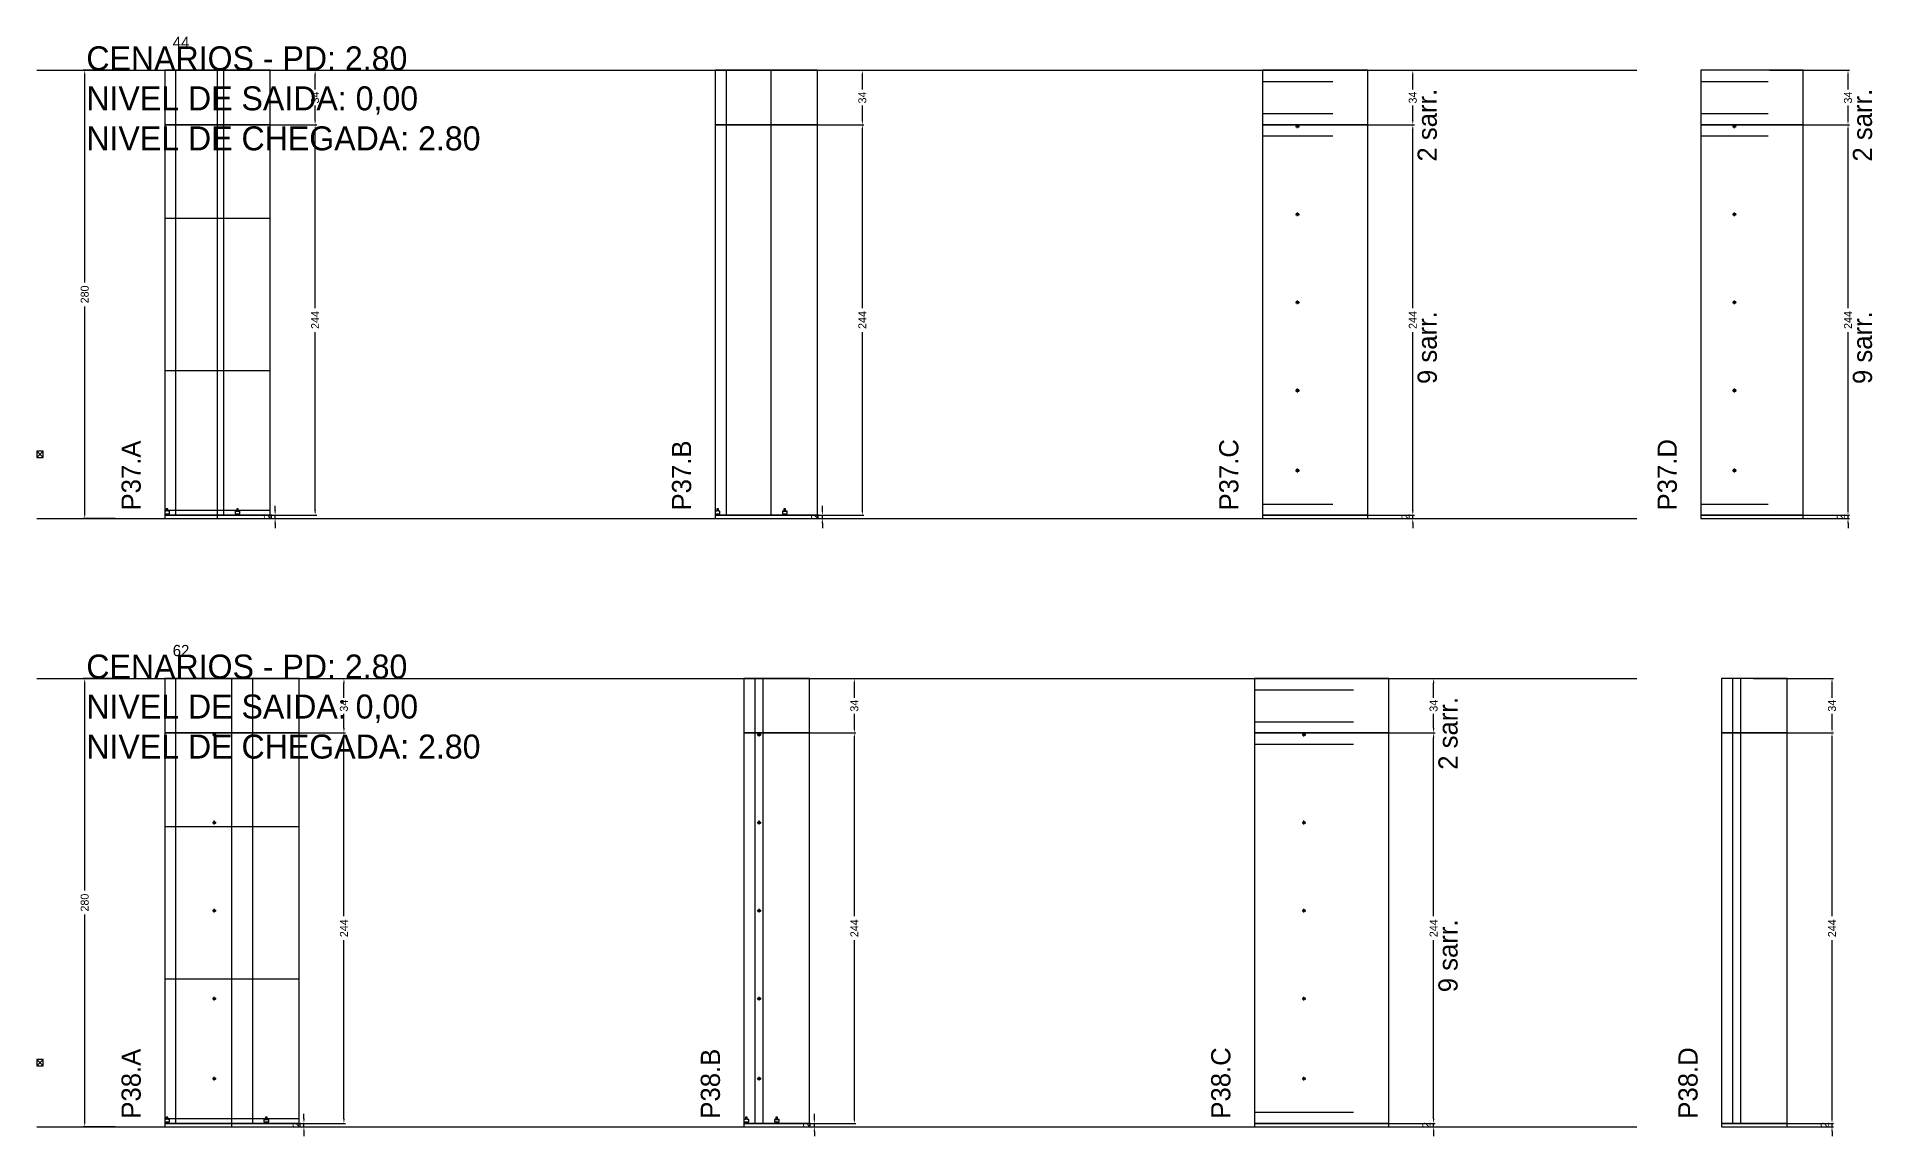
# Model space of a CAD drawing. Header units: centimetres. Extents: x -12000 to 4115, y -10266 to 2668.
# Drawn here: x -7000 to -5853, y -7226 to -6539 of the extents above; entities that cross this region are included whole.
import ezdxf

# ---------------------------------------------------------------- set-up
doc = ezdxf.new("R2010")
doc.units = ezdxf.units.CM
doc.linetypes.add('DASHED', pattern=[2, -2])
for name, color, linetype in [('COTA', 241, 'Continuous'), ('COTAS FURACAO', 16, 'Continuous'), ('Madeira', 30, 'Continuous'), ('NOMENCLATURA', 7, 'Continuous'), ('Nível', 160, 'Continuous'), ('Painéis', 200, 'Continuous'), ('Perfil Metálico', 150, 'Continuous'), ('SARR_2.2x7', 40, 'Continuous'), ('SARRAFO DE PRESSAO', 200, 'Continuous'), ('texto', 7, 'Continuous')]:
    doc.layers.add(name, color=color, linetype=linetype)
doc.dimstyles.new('PAINEL-NOVA', dxfattribs={"dimtxt": 5, "dimasz": 3, "dimexe": 1, "dimexo": 1, "dimgap": 1, "dimtad": 1, "dimcen": 2.5, "dimazin": 3, "dimtfac": 1, "dimtmove": 0, "dimatfit": 3})

# ---------------------------------------------------------------- blocks, each defined once
blk = doc.blocks.new('_CLOSEDFILLED')
at = {"color": 0, "linetype": 'BYBLOCK'}
blk.add_solid([(-1, 0.16), (0, 0), (-1, -0.16)], dxfattribs=at)
blk = doc.blocks.new('*D443')
for p, q in [((-6951, -6560), (-6971, -6560)), ((-6970, -6692.5), (-6970, -6563)), ((-6970, -6837), (-6970, -6707.5)), ((-6951, -6840), (-6971, -6840))]:
    blk.add_line(p, q)
at = {"layer": 'Defpoints'}
for p in [(-6950, -6560), (-6970, -6840), (-6950, -6840)]:
    blk.add_point(p, dxfattribs=at)
at = {"layer": 'COTA', "xscale": 3, "yscale": 3}
for p, rotation in [((-6970, -6560), 90), ((-6970, -6840), 270)]:
    blk.add_blockref('_CLOSEDFILLED', p, dxfattribs=dict(at, rotation=rotation))
at = {"layer": 'COTA', "insert": (-6970, -6700), "char_height": 5, "attachment_point": 5, "rotation": 90}
blk.add_mtext('280', dxfattribs=at)
blk = doc.blocks.new('MULDURA')
at = {"layer": 'Paineis'}
for p, q in [((0, 0), (4, 4)), ((4, 0), (0, 4))]:
    blk.add_line(p, q, dxfattribs=at)
blk.add_lwpolyline([(0, 0), (4, 0), (4, 4), (0, 4)], close=True, dxfattribs=at)
blk = doc.blocks.new('*D445')
for p, q in [((-6875, -6594), (-6825, -6594)), ((-6826, -6708.5), (-6826, -6597)), ((-6826, -6835), (-6826, -6723.5)), ((-6875, -6838), (-6825, -6838))]:
    blk.add_line(p, q)
at = {"layer": 'Defpoints'}
for p in [(-6876, -6594), (-6876, -6838), (-6826, -6838)]:
    blk.add_point(p, dxfattribs=at)
at = {"layer": 'COTA', "xscale": 3, "yscale": 3}
for p, rotation in [((-6826, -6594), 90), ((-6826, -6838), 270)]:
    blk.add_blockref('_CLOSEDFILLED', p, dxfattribs=dict(at, rotation=rotation))
at = {"layer": 'COTA', "insert": (-6826, -6716), "char_height": 5, "attachment_point": 5, "rotation": 90}
blk.add_mtext('244', dxfattribs=at)
blk = doc.blocks.new('*D446')
for p, q in [((-6875, -6560), (-6825, -6560)), ((-6826, -6572), (-6826, -6563)), ((-6826, -6591), (-6826, -6582)), ((-6875, -6594), (-6825, -6594))]:
    blk.add_line(p, q)
at = {"layer": 'Defpoints'}
for p in [(-6876, -6560), (-6876, -6594), (-6826, -6594)]:
    blk.add_point(p, dxfattribs=at)
at = {"layer": 'COTA', "xscale": 3, "yscale": 3}
for p, rotation in [((-6826, -6560), 90), ((-6826, -6594), 270)]:
    blk.add_blockref('_CLOSEDFILLED', p, dxfattribs=dict(at, rotation=rotation))
at = {"layer": 'COTA', "insert": (-6826, -6577), "char_height": 5, "attachment_point": 5, "rotation": 90}
blk.add_mtext('34', dxfattribs=at)
blk = doc.blocks.new('SLIPTEE')
at = {"layer": 'Paineis'}
blk.add_lwpolyline([(0, 0), (3, 0), (3, 1.5), (2, 1.5), (2, 3), (1, 3), (1, 1.5), (0, 1.5)], close=True, dxfattribs=at)
blk = doc.blocks.new('SLIPTDD')
at = {"layer": 'Paineis'}
blk.add_line((0, 1.5), (3, 1.5), dxfattribs=at)
blk.add_lwpolyline([(0, 0), (3, 0), (3, 1.5), (2, 1.5), (2, 3), (1, 3), (1, 1.5), (0, 1.5)], close=True, dxfattribs=at)
blk = doc.blocks.new('*D448')
for p, q in [((-6533, -6594), (-6483, -6594)), ((-6484, -6708.5), (-6484, -6597)), ((-6484, -6835), (-6484, -6723.5)), ((-6533, -6838), (-6483, -6838))]:
    blk.add_line(p, q)
at = {"layer": 'Defpoints'}
for p in [(-6534, -6594), (-6534, -6838), (-6484, -6838)]:
    blk.add_point(p, dxfattribs=at)
at = {"layer": 'COTA', "xscale": 3, "yscale": 3}
for p, rotation in [((-6484, -6594), 90), ((-6484, -6838), 270)]:
    blk.add_blockref('_CLOSEDFILLED', p, dxfattribs=dict(at, rotation=rotation))
at = {"layer": 'COTA', "insert": (-6484, -6716), "char_height": 5, "attachment_point": 5, "rotation": 90}
blk.add_mtext('244', dxfattribs=at)
blk = doc.blocks.new('*D449')
for p, q in [((-6533, -6560), (-6483, -6560)), ((-6484, -6572), (-6484, -6563)), ((-6484, -6591), (-6484, -6582)), ((-6533, -6594), (-6483, -6594))]:
    blk.add_line(p, q)
at = {"layer": 'Defpoints'}
for p in [(-6534, -6560), (-6534, -6594), (-6484, -6594)]:
    blk.add_point(p, dxfattribs=at)
at = {"layer": 'COTA', "xscale": 3, "yscale": 3}
for p, rotation in [((-6484, -6560), 90), ((-6484, -6594), 270)]:
    blk.add_blockref('_CLOSEDFILLED', p, dxfattribs=dict(at, rotation=rotation))
at = {"layer": 'COTA', "insert": (-6484, -6577), "char_height": 5, "attachment_point": 5, "rotation": 90}
blk.add_mtext('34', dxfattribs=at)
blk = doc.blocks.new('*D451')
for p, q in [((-6189, -6594), (-6139, -6594)), ((-6140, -6708.5), (-6140, -6597)), ((-6140, -6835), (-6140, -6723.5)), ((-6189, -6838), (-6139, -6838))]:
    blk.add_line(p, q)
at = {"layer": 'Defpoints'}
for p in [(-6190, -6594), (-6190, -6838), (-6140, -6838)]:
    blk.add_point(p, dxfattribs=at)
at = {"layer": 'COTA', "xscale": 3, "yscale": 3}
for p, rotation in [((-6140, -6594), 90), ((-6140, -6838), 270)]:
    blk.add_blockref('_CLOSEDFILLED', p, dxfattribs=dict(at, rotation=rotation))
at = {"layer": 'COTA', "insert": (-6140, -6716), "char_height": 5, "attachment_point": 5, "rotation": 90}
blk.add_mtext('244', dxfattribs=at)
blk = doc.blocks.new('*D452')
for p, q in [((-6189, -6560), (-6139, -6560)), ((-6140, -6572), (-6140, -6563)), ((-6140, -6591), (-6140, -6582)), ((-6189, -6594), (-6139, -6594))]:
    blk.add_line(p, q)
at = {"layer": 'Defpoints'}
for p in [(-6190, -6560), (-6190, -6594), (-6140, -6594)]:
    blk.add_point(p, dxfattribs=at)
at = {"layer": 'COTA', "xscale": 3, "yscale": 3}
for p, rotation in [((-6140, -6560), 90), ((-6140, -6594), 270)]:
    blk.add_blockref('_CLOSEDFILLED', p, dxfattribs=dict(at, rotation=rotation))
at = {"layer": 'COTA', "insert": (-6140, -6577), "char_height": 5, "attachment_point": 5, "rotation": 90}
blk.add_mtext('34', dxfattribs=at)
blk = doc.blocks.new('furacao')
at = {"layer": 'COTAS FURACAO'}
for p, q in [((-1.2, 0), (1.2, 0)), ((0, -1.2), (0, 1.2))]:
    blk.add_line(p, q, dxfattribs=at)
blk.add_circle((0, 0), 0.8, dxfattribs=at)
blk = doc.blocks.new('*D454')
for p, q in [((-5917, -6594), (-5867, -6594)), ((-5868, -6708.5), (-5868, -6597)), ((-5868, -6835), (-5868, -6723.5)), ((-5917, -6838), (-5867, -6838))]:
    blk.add_line(p, q)
at = {"layer": 'Defpoints'}
for p in [(-5918, -6594), (-5918, -6838), (-5868, -6838)]:
    blk.add_point(p, dxfattribs=at)
at = {"layer": 'COTA', "xscale": 3, "yscale": 3}
for p, rotation in [((-5868, -6594), 90), ((-5868, -6838), 270)]:
    blk.add_blockref('_CLOSEDFILLED', p, dxfattribs=dict(at, rotation=rotation))
at = {"layer": 'COTA', "insert": (-5868, -6716), "char_height": 5, "attachment_point": 5, "rotation": 90}
blk.add_mtext('244', dxfattribs=at)
blk = doc.blocks.new('*D455')
for p, q in [((-5917, -6560), (-5867, -6560)), ((-5868, -6572), (-5868, -6563)), ((-5868, -6591), (-5868, -6582)), ((-5917, -6594), (-5867, -6594))]:
    blk.add_line(p, q)
at = {"layer": 'Defpoints'}
for p in [(-5918, -6560), (-5918, -6594), (-5868, -6594)]:
    blk.add_point(p, dxfattribs=at)
at = {"layer": 'COTA', "xscale": 3, "yscale": 3}
for p, rotation in [((-5868, -6560), 90), ((-5868, -6594), 270)]:
    blk.add_blockref('_CLOSEDFILLED', p, dxfattribs=dict(at, rotation=rotation))
at = {"layer": 'COTA', "insert": (-5868, -6577), "char_height": 5, "attachment_point": 5, "rotation": 90}
blk.add_mtext('34', dxfattribs=at)
blk = doc.blocks.new('*D469')
for p, q in [((-6951, -6940), (-6971, -6940)), ((-6970, -7072.5), (-6970, -6943)), ((-6970, -7217), (-6970, -7087.5)), ((-6951, -7220), (-6971, -7220))]:
    blk.add_line(p, q)
at = {"layer": 'Defpoints'}
for p in [(-6950, -6940), (-6970, -7220), (-6950, -7220)]:
    blk.add_point(p, dxfattribs=at)
at = {"layer": 'COTA', "xscale": 3, "yscale": 3}
for p, rotation in [((-6970, -6940), 90), ((-6970, -7220), 270)]:
    blk.add_blockref('_CLOSEDFILLED', p, dxfattribs=dict(at, rotation=rotation))
at = {"layer": 'COTA', "insert": (-6970, -7080), "char_height": 5, "attachment_point": 5, "rotation": 90}
blk.add_mtext('280', dxfattribs=at)
blk = doc.blocks.new('*D471')
for p, q in [((-6857, -6974), (-6807, -6974)), ((-6808, -7088.5), (-6808, -6977)), ((-6808, -7215), (-6808, -7103.5)), ((-6857, -7218), (-6807, -7218))]:
    blk.add_line(p, q)
at = {"layer": 'Defpoints'}
for p in [(-6858, -6974), (-6858, -7218), (-6808, -7218)]:
    blk.add_point(p, dxfattribs=at)
at = {"layer": 'COTA', "xscale": 3, "yscale": 3}
for p, rotation in [((-6808, -6974), 90), ((-6808, -7218), 270)]:
    blk.add_blockref('_CLOSEDFILLED', p, dxfattribs=dict(at, rotation=rotation))
at = {"layer": 'COTA', "insert": (-6808, -7096), "char_height": 5, "attachment_point": 5, "rotation": 90}
blk.add_mtext('244', dxfattribs=at)
blk = doc.blocks.new('*D472')
for p, q in [((-6857, -6940), (-6807, -6940)), ((-6808, -6952), (-6808, -6943)), ((-6808, -6971), (-6808, -6962)), ((-6857, -6974), (-6807, -6974))]:
    blk.add_line(p, q)
at = {"layer": 'Defpoints'}
for p in [(-6858, -6940), (-6858, -6974), (-6808, -6974)]:
    blk.add_point(p, dxfattribs=at)
at = {"layer": 'COTA', "xscale": 3, "yscale": 3}
for p, rotation in [((-6808, -6940), 90), ((-6808, -6974), 270)]:
    blk.add_blockref('_CLOSEDFILLED', p, dxfattribs=dict(at, rotation=rotation))
at = {"layer": 'COTA', "insert": (-6808, -6957), "char_height": 5, "attachment_point": 5, "rotation": 90}
blk.add_mtext('34', dxfattribs=at)
blk = doc.blocks.new('*D474')
for p, q in [((-6538, -6974), (-6488, -6974)), ((-6489, -7088.5), (-6489, -6977)), ((-6489, -7215), (-6489, -7103.5)), ((-6538, -7218), (-6488, -7218))]:
    blk.add_line(p, q)
at = {"layer": 'Defpoints'}
for p in [(-6539, -6974), (-6539, -7218), (-6489, -7218)]:
    blk.add_point(p, dxfattribs=at)
at = {"layer": 'COTA', "xscale": 3, "yscale": 3}
for p, rotation in [((-6489, -6974), 90), ((-6489, -7218), 270)]:
    blk.add_blockref('_CLOSEDFILLED', p, dxfattribs=dict(at, rotation=rotation))
at = {"layer": 'COTA', "insert": (-6489, -7096), "char_height": 5, "attachment_point": 5, "rotation": 90}
blk.add_mtext('244', dxfattribs=at)
blk = doc.blocks.new('*D475')
for p, q in [((-6538, -6940), (-6488, -6940)), ((-6489, -6952), (-6489, -6943)), ((-6489, -6971), (-6489, -6962)), ((-6538, -6974), (-6488, -6974))]:
    blk.add_line(p, q)
at = {"layer": 'Defpoints'}
for p in [(-6539, -6940), (-6539, -6974), (-6489, -6974)]:
    blk.add_point(p, dxfattribs=at)
at = {"layer": 'COTA', "xscale": 3, "yscale": 3}
for p, rotation in [((-6489, -6940), 90), ((-6489, -6974), 270)]:
    blk.add_blockref('_CLOSEDFILLED', p, dxfattribs=dict(at, rotation=rotation))
at = {"layer": 'COTA', "insert": (-6489, -6957), "char_height": 5, "attachment_point": 5, "rotation": 90}
blk.add_mtext('34', dxfattribs=at)
blk = doc.blocks.new('*D477')
for p, q in [((-6176, -6974), (-6126, -6974)), ((-6127, -7088.5), (-6127, -6977)), ((-6127, -7215), (-6127, -7103.5)), ((-6176, -7218), (-6126, -7218))]:
    blk.add_line(p, q)
at = {"layer": 'Defpoints'}
for p in [(-6177, -6974), (-6177, -7218), (-6127, -7218)]:
    blk.add_point(p, dxfattribs=at)
at = {"layer": 'COTA', "xscale": 3, "yscale": 3}
for p, rotation in [((-6127, -6974), 90), ((-6127, -7218), 270)]:
    blk.add_blockref('_CLOSEDFILLED', p, dxfattribs=dict(at, rotation=rotation))
at = {"layer": 'COTA', "insert": (-6127, -7096), "char_height": 5, "attachment_point": 5, "rotation": 90}
blk.add_mtext('244', dxfattribs=at)
blk = doc.blocks.new('*D478')
for p, q in [((-6176, -6940), (-6126, -6940)), ((-6127, -6952), (-6127, -6943)), ((-6127, -6971), (-6127, -6962)), ((-6176, -6974), (-6126, -6974))]:
    blk.add_line(p, q)
at = {"layer": 'Defpoints'}
for p in [(-6177, -6940), (-6177, -6974), (-6127, -6974)]:
    blk.add_point(p, dxfattribs=at)
at = {"layer": 'COTA', "xscale": 3, "yscale": 3}
for p, rotation in [((-6127, -6940), 90), ((-6127, -6974), 270)]:
    blk.add_blockref('_CLOSEDFILLED', p, dxfattribs=dict(at, rotation=rotation))
at = {"layer": 'COTA', "insert": (-6127, -6957), "char_height": 5, "attachment_point": 5, "rotation": 90}
blk.add_mtext('34', dxfattribs=at)
blk = doc.blocks.new('*D480')
for p, q in [((-5927, -6974), (-5877, -6974)), ((-5878, -7088.5), (-5878, -6977)), ((-5878, -7215), (-5878, -7103.5)), ((-5927, -7218), (-5877, -7218))]:
    blk.add_line(p, q)
at = {"layer": 'Defpoints'}
for p in [(-5928, -6974), (-5928, -7218), (-5878, -7218)]:
    blk.add_point(p, dxfattribs=at)
at = {"layer": 'COTA', "xscale": 3, "yscale": 3}
for p, rotation in [((-5878, -6974), 90), ((-5878, -7218), 270)]:
    blk.add_blockref('_CLOSEDFILLED', p, dxfattribs=dict(at, rotation=rotation))
at = {"layer": 'COTA', "insert": (-5878, -7096), "char_height": 5, "attachment_point": 5, "rotation": 90}
blk.add_mtext('244', dxfattribs=at)
blk = doc.blocks.new('*D481')
for p, q in [((-5927, -6940), (-5877, -6940)), ((-5878, -6952), (-5878, -6943)), ((-5878, -6971), (-5878, -6962)), ((-5927, -6974), (-5877, -6974))]:
    blk.add_line(p, q)
at = {"layer": 'Defpoints'}
for p in [(-5928, -6940), (-5928, -6974), (-5878, -6974)]:
    blk.add_point(p, dxfattribs=at)
at = {"layer": 'COTA', "xscale": 3, "yscale": 3}
for p, rotation in [((-5878, -6940), 90), ((-5878, -6974), 270)]:
    blk.add_blockref('_CLOSEDFILLED', p, dxfattribs=dict(at, rotation=rotation))
at = {"layer": 'COTA', "insert": (-5878, -6957), "char_height": 5, "attachment_point": 5, "rotation": 90}
blk.add_mtext('34', dxfattribs=at)

msp = doc.modelspace()

# ---------------------------------------------------------------- linework, layer by layer
at = {"layer": 'Madeira'}
for points in [[(-6920, -6652.4), (-6854, -6652.4)], [(-6920, -6747.6), (-6854, -6747.6)], [(-6920, -7032.4), (-6836, -7032.4)], [(-6920, -7127.6), (-6836, -7127.6)]]:
    msp.add_lwpolyline(points, dxfattribs=at)
at = {"layer": 'Nível', "linetype": 'DASHED'}
for points in [[(-7000, -6560), (-6000, -6560)], [(-7000, -6840), (-6000, -6840)], [(-7000, -6940), (-6000, -6940)], [(-7000, -7220), (-6000, -7220)]]:
    msp.add_lwpolyline(points, dxfattribs=at)
at = {"layer": 'Painéis'}
for points in [[(-6920, -6594), (-6854, -6594), (-6854, -6560), (-6920, -6560)], [(-6920, -6840), (-6854, -6840), (-6854, -6560), (-6920, -6560)], [(-6576, -6594), (-6512, -6594), (-6512, -6560), (-6576, -6560)], [(-6234, -6594), (-6168, -6594), (-6168, -6560), (-6234, -6560)], [(-5960, -6594), (-5896, -6594), (-5896, -6560), (-5960, -6560)], [(-6920, -6838), (-6854, -6838), (-6854, -6594), (-6920, -6594)], [(-6576, -6838), (-6512, -6838), (-6512, -6594), (-6576, -6594)], [(-6234, -6838), (-6168, -6838), (-6168, -6594), (-6234, -6594)], [(-5960, -6838), (-5896, -6838), (-5896, -6594), (-5960, -6594)], [(-6920, -6840), (-6854, -6840), (-6854, -6838), (-6920, -6838)], [(-6576, -6840), (-6512, -6840), (-6512, -6838), (-6576, -6838)], [(-6234, -6840), (-6168, -6840), (-6168, -6838), (-6234, -6838)], [(-5960, -6840), (-5896, -6840), (-5896, -6838), (-5960, -6838)], [(-6920, -6974), (-6836, -6974), (-6836, -6940), (-6920, -6940)], [(-6920, -7220), (-6836, -7220), (-6836, -6940), (-6920, -6940)], [(-6558, -6974), (-6517, -6974), (-6517, -6940), (-6558, -6940)], [(-6239, -6974), (-6155, -6974), (-6155, -6940), (-6239, -6940)], [(-5947, -6974), (-5906, -6974), (-5906, -6940), (-5947, -6940)], [(-6920, -7218), (-6836, -7218), (-6836, -6974), (-6920, -6974)], [(-6558, -7218), (-6517, -7218), (-6517, -6974), (-6558, -6974)], [(-6239, -7218), (-6155, -7218), (-6155, -6974), (-6239, -6974)], [(-5947, -7218), (-5906, -7218), (-5906, -6974), (-5947, -6974)], [(-6920, -7220), (-6836, -7220), (-6836, -7218), (-6920, -7218)], [(-6558, -7220), (-6517, -7220), (-6517, -7218), (-6558, -7218)], [(-6239, -7220), (-6155, -7220), (-6155, -7218), (-6239, -7218)], [(-5947, -7220), (-5906, -7220), (-5906, -7218), (-5947, -7218)]]:
    msp.add_lwpolyline(points, close=True, dxfattribs=at)
at = {"layer": 'Perfil Metálico'}
for p, q in [((-6887, -6840), (-6887, -6560)), ((-6878, -7220), (-6878, -6940))]:
    msp.add_line(p, q, dxfattribs=at)
at = {"layer": 'SARR_2.2x7'}
for points in [[(-6913, -6594), (-6913, -6560)], [(-6883, -6594), (-6883, -6560)], [(-6569, -6594), (-6569, -6560)], [(-6541, -6594), (-6541, -6560)], [(-6234, -6567), (-6190, -6567)], [(-5960, -6567), (-5918, -6567)], [(-6234, -6587), (-6190, -6587)], [(-5960, -6587), (-5918, -6587)], [(-6234, -6601), (-6190, -6601)], [(-5960, -6601), (-5918, -6601)], [(-6234, -6831), (-6190, -6831)], [(-5960, -6831), (-5918, -6831)], [(-6913, -6974), (-6913, -6940)], [(-6865, -6974), (-6865, -6940)], [(-6551, -6974), (-6551, -6940)], [(-6546, -6974), (-6546, -6940)], [(-5940, -6974), (-5940, -6940)], [(-5935, -6974), (-5935, -6940)], [(-6239, -6947), (-6177, -6947)], [(-6239, -6967), (-6177, -6967)], [(-6239, -6981), (-6177, -6981)], [(-6239, -7211), (-6177, -7211)]]:
    msp.add_lwpolyline(points, dxfattribs=at)
at = {"layer": 'SARR_2.2x7', "linetype": 'DASHED'}
for points in [[(-6913, -6838), (-6913, -6594)], [(-6883, -6838), (-6883, -6594)], [(-6569, -6838), (-6569, -6594)], [(-6541, -6838), (-6541, -6594)], [(-6913, -7218), (-6913, -6974)], [(-6865, -7218), (-6865, -6974)], [(-6551, -7218), (-6551, -6974)], [(-6546, -7218), (-6546, -6974)], [(-5940, -7218), (-5940, -6974)], [(-5935, -7218), (-5935, -6974)]]:
    msp.add_lwpolyline(points, dxfattribs=at)
at = {"layer": 'SARRAFO DE PRESSAO'}
for points in [[(-6920, -6840), (-6854, -6840), (-6854, -6835), (-6920, -6835)], [(-6920, -7220), (-6836, -7220), (-6836, -7215), (-6920, -7215)]]:
    msp.add_lwpolyline(points, close=True, dxfattribs=at)

# ---------------------------------------------------------------- block references
at = {"layer": 'COTA'}
for name, p in [('furacao', (-6212, -6595)), ('furacao', (-5939, -6595)), ('furacao', (-6212, -6650)), ('furacao', (-5939, -6650)), ('furacao', (-6212, -6705)), ('furacao', (-5939, -6705)), ('furacao', (-6212, -6760)), ('furacao', (-5939, -6760)), ('MULDURA', (-7000, -6802)), ('furacao', (-6212, -6810)), ('furacao', (-5939, -6810)), ('SLIPTEE', (-6920, -6837)), ('SLIPTDD', (-6876, -6837)), ('SLIPTEE', (-6576, -6837)), ('SLIPTDD', (-6534, -6837)), ('furacao', (-6889, -6975)), ('furacao', (-6548.5, -6975)), ('furacao', (-6208, -6975)), ('furacao', (-6889, -7030)), ('furacao', (-6548.5, -7030)), ('furacao', (-6208, -7030)), ('furacao', (-6889, -7085)), ('furacao', (-6548.5, -7085)), ('furacao', (-6208, -7085)), ('furacao', (-6889, -7140)), ('furacao', (-6548.5, -7140)), ('furacao', (-6208, -7140)), ('MULDURA', (-7000, -7182)), ('furacao', (-6889, -7190)), ('furacao', (-6548.5, -7190)), ('furacao', (-6208, -7190)), ('SLIPTEE', (-6920, -7217)), ('SLIPTDD', (-6858, -7217)), ('SLIPTEE', (-6558, -7217)), ('SLIPTDD', (-6539, -7217))]:
    msp.add_blockref(name, p, dxfattribs=at)

# ---------------------------------------------------------------- texts
at = {"layer": 'NOMENCLATURA'}
for s, p in [('CENARIOS - PD: 2.80', (-6969, -6560)), ('NIVEL DE SAIDA: 0,00', (-6969, -6585)), ('NIVEL DE CHEGADA: 2.80', (-6969, -6610)), ('CENARIOS - PD: 2.80', (-6969, -6940)), ('NIVEL DE SAIDA: 0,00', (-6969, -6965)), ('NIVEL DE CHEGADA: 2.80', (-6969, -6990))]:
    msp.add_text(s, height=15, dxfattribs=at).set_placement(p)
for s, p in [('2 sarr.', (-6125, -6617)), ('2 sarr.', (-5853, -6617)), ('9 sarr.', (-6125, -6756)), ('9 sarr.', (-5853, -6756)), ('P37.C', (-6249, -6835)), ('P37.D', (-5975, -6835)), ('P37.A', (-6935, -6835)), ('P37.B', (-6591, -6835)), ('2 sarr.', (-6112, -6997)), ('9 sarr.', (-6112, -7136)), ('P38.A', (-6935, -7215)), ('P38.B', (-6573, -7215)), ('P38.C', (-6254, -7215)), ('P38.D', (-5962, -7215))]:
    msp.add_text(s, height=12, rotation=90, dxfattribs=at).set_placement(p)
at = {"layer": 'texto'}
for s, p in [('44', (-6915, -6546)), ('62', (-6915, -6926))]:
    msp.add_text(s, height=7, dxfattribs=at).set_placement(p)

# ---------------------------------------------------------------- dimensions: what is measured, and where the dimension line sits
at = {"layer": 'COTA'}
for base, p1, p2, picture, middle in [((-6970, -6840), (-6950, -6840), (-6950, -6560), '*D443', (-6970, -6700)), ((-6826, -6594), (-6876, -6594), (-6876, -6560), '*D446', (-6826, -6577)), ((-6484, -6594), (-6534, -6594), (-6534, -6560), '*D449', (-6484, -6577)), ((-6140, -6594), (-6190, -6594), (-6190, -6560), '*D452', (-6140, -6577)), ((-5868, -6594), (-5918, -6594), (-5918, -6560), '*D455', (-5868, -6577)), ((-6826, -6838), (-6876, -6838), (-6876, -6594), '*D445', (-6826, -6716)), ((-6484, -6838), (-6534, -6838), (-6534, -6594), '*D448', (-6484, -6716)), ((-6140, -6838), (-6190, -6838), (-6190, -6594), '*D451', (-6140, -6716)), ((-5868, -6838), (-5918, -6838), (-5918, -6594), '*D454', (-5868, -6716)), ((-6970, -7220), (-6950, -7220), (-6950, -6940), '*D469', (-6970, -7080)), ((-6808, -6974), (-6858, -6974), (-6858, -6940), '*D472', (-6808, -6957)), ((-6489, -6974), (-6539, -6974), (-6539, -6940), '*D475', (-6489, -6957)), ((-6127, -6974), (-6177, -6974), (-6177, -6940), '*D478', (-6127, -6957)), ((-5878, -6974), (-5928, -6974), (-5928, -6940), '*D481', (-5878, -6957)), ((-6808, -7218), (-6858, -7218), (-6858, -6974), '*D471', (-6808, -7096)), ((-6489, -7218), (-6539, -7218), (-6539, -6974), '*D474', (-6489, -7096)), ((-6127, -7218), (-6177, -7218), (-6177, -6974), '*D477', (-6127, -7096)), ((-5878, -7218), (-5928, -7218), (-5928, -6974), '*D480', (-5878, -7096))]:
    dim = msp.add_linear_dim(base=base, p1=p1, p2=p2, angle=90, dimstyle='PAINEL-NOVA', dxfattribs=at)
    dim.commit()
    dim.dimension.update_dxf_attribs({"geometry": picture, "text_midpoint": middle})
for base, p1, p2 in [((-6851, -6840), (-6876, -6840), (-6876, -6838)), ((-6509, -6840), (-6534, -6840), (-6534, -6838)), ((-6140, -6840), (-6190, -6840), (-6190, -6838)), ((-5868, -6840), (-5918, -6840), (-5918, -6838)), ((-6833, -7220), (-6858, -7220), (-6858, -7218)), ((-6514, -7220), (-6539, -7220), (-6539, -7218)), ((-6127, -7220), (-6177, -7220), (-6177, -7218)), ((-5878, -7220), (-5928, -7220), (-5928, -7218))]:
    msp.add_linear_dim(base=base, p1=p1, p2=p2, angle=90, dimstyle='PAINEL-NOVA', dxfattribs=at).render()

doc.saveas('drawing.dxf')
